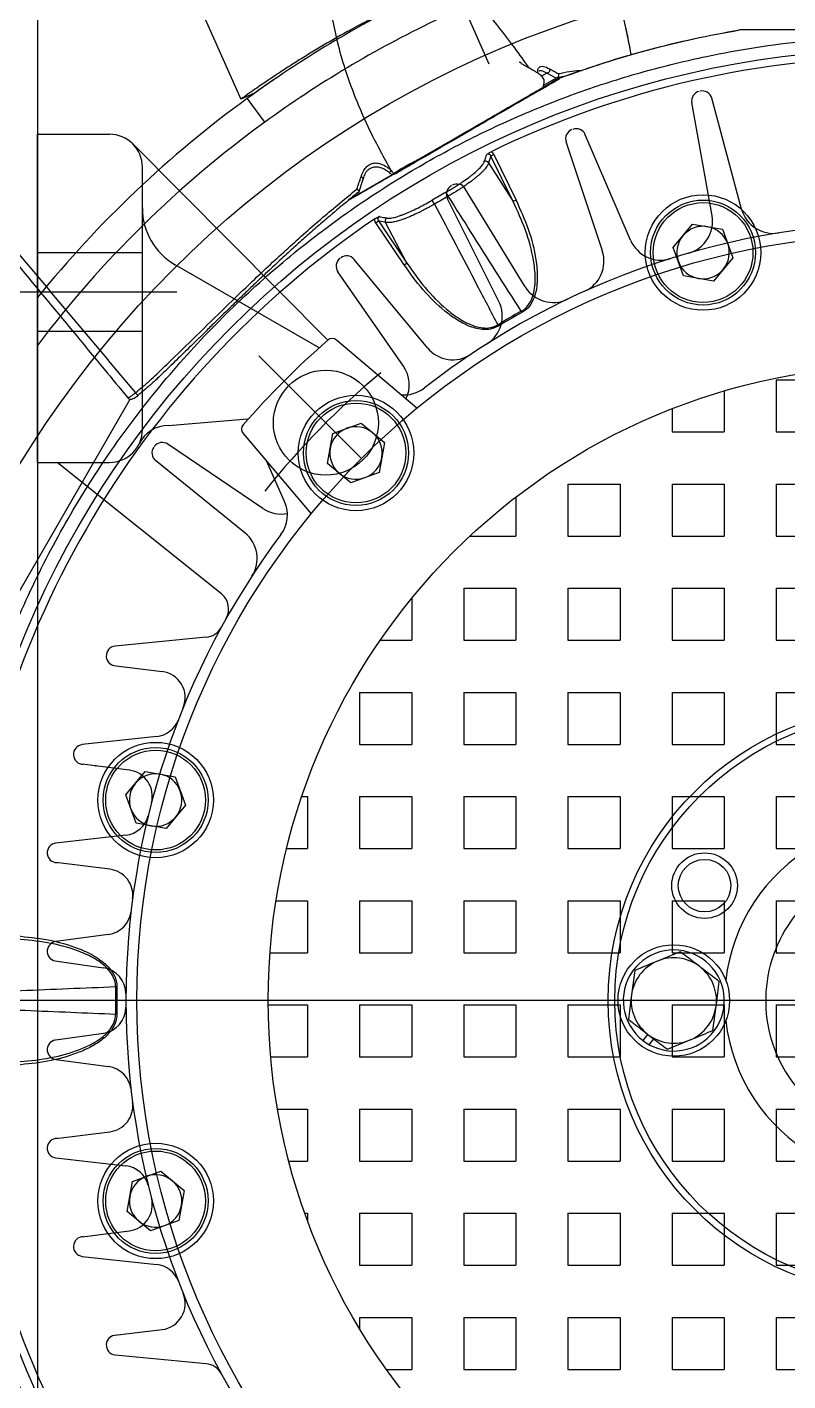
# Model space of a CAD drawing. Header units: millimetres. Extents: x 89978 to 501025, y -351975 to 835730.
# Drawn here: x 272104.1 to 272220.1, y -169599.4 to -169393.1 of the extents above; entities that cross this region are included whole.
import ezdxf

# ---------------------------------------------------------------- set-up
doc = ezdxf.new("R2010")
doc.units = ezdxf.units.MM
doc.header["$LTSCALE"] = 150
doc.linetypes.add('CENTER', pattern=[50.8, 31.75, -6.35, 6.35, -6.35])
doc.linetypes.add('DIVIDEX2', pattern=[63.5, 25.4, -12.7, 0, -12.7, 0, -12.7])
doc.layers.add('------00 Load Bank', color=3, linetype='Continuous')

# ---------------------------------------------------------------- blocks, each defined once
blk = doc.blocks.new('A$C02650c35')
h = blk.add_hatch()
h.set_pattern_fill('SQUARE', color=0, scale=2.5, style=0)
h.set_pattern_definition([(0, (-1352.2724, -53.854), (0, 7.9375), [7.9375, -7.9375]), (90, (-1352.2724, -53.854), (-7.9375, 5e-16), [7.9375, -7.9375])])
h.paths.add_polyline_path([(510, 542.5), (510, 555), (522.5, 555), (522.5, 639.32, 0.414214), (425.68, 542.5)])
h.paths.add_polyline_path([(619.32, 542.5, 0.414214), (522.5, 639.32), (522.5, 555), (535, 555), (535, 542.5)])
h.paths.add_polyline_path([(535, 530), (522.5, 530), (522.5, 445.68, 0.414214), (619.32, 542.5), (535, 542.5)])
h.paths.add_polyline_path([(510, 530), (510, 542.5), (425.68, 542.5, 0.414214), (522.5, 445.68), (522.5, 530)])
at = {"color": 0, "linetype": 'CENTER'}
blk.add_line((522.5, 1085), (522.5, 0), dxfattribs=at)
at = {"color": 0, "linetype": 'Continuous', "lineweight": 25}
for p, q in [((374.6, 563.09), (374.6, 517.5)), ((404.98, 514.92), (409.31, 516.51)), ((409.31, 516.51), (412.86, 513.55)), ((404.18, 510.37), (404.98, 514.92)), ((527.07, 513.46), (523.35, 513.94)), ((412.86, 513.55), (412.07, 509)), ((407.73, 507.41), (404.18, 510.37)), ((529.94, 506.52), (528.5, 509.99)), ((412.07, 509), (407.73, 507.41)), ((515.06, 508.48), (516.5, 505.01)), ((528.61, 502.81), (527.66, 503.55)), ((529.24, 503.77), (528.35, 504.45)), ((517.93, 501.54), (521.65, 501.06)), ((374.54, 500.26), (374.32, 500.22)), ((381.97, 489.57), (381.18, 488.13)), ((381.71, 490.78), (381.92, 489.64)), ((381.91, 490.2), (400.55, 457.93)), ((381.93, 489.64), (381.97, 489.57)), ((381.97, 489.57), (383.13, 487.55)), ((380.82, 487.04), (380.9, 486.91)), ((381.18, 488.13), (381.64, 487.33)), ((393.6, 480.07), (400.55, 483.46)), ((400.76, 483.02), (393.81, 479.63)), ((394.87, 479.28), (400.76, 483.02)), ((400.55, 483.46), (400.76, 483.02)), ((417.66, 484.35), (417.47, 484.24)), ((419.72, 480.78), (419.54, 480.67)), ((393.6, 480.07), (393.81, 479.63)), ((393.81, 479.63), (394.87, 479.28)), ((399.93, 473.13), (399.32, 472.78)), ((401.13, 471.03), (400.53, 470.68)), ((403.71, 462.49), (410.12, 466.81)), ((410.12, 466.81), (403.93, 463.58)), ((410.39, 466.41), (403.99, 462.09)), ((410.39, 466.41), (410.12, 466.81)), ((403.93, 463.58), (403.71, 462.49)), ((403.99, 462.09), (403.71, 462.49)), ((434.51, 459.85), (437.47, 463.4)), ((437.47, 463.4), (442.02, 462.61)), ((442.02, 462.61), (443.61, 458.27)), ((395.73, 461.22), (395.82, 461.06)), ((399.35, 459.49), (397.33, 460.18)), ((436.1, 455.52), (434.51, 459.85)), ((443.61, 458.27), (440.65, 454.72)), ((440.65, 454.72), (436.1, 455.52)), ((384.22, 443.61), (385.16, 441.51)), ((388.66, 445.15), (385.02, 442.5)), ((173.68, 347.35), (385.16, 441.51)), ((487.62, 426.93), (488.42, 431.48)), ((488.42, 431.48), (492.75, 433.07)), ((492.75, 433.07), (496.3, 430.11)), ((548.49, 429.31), (551.45, 432.86)), ((551.45, 432.86), (556, 432.07)), ((556, 432.07), (557.59, 427.73)), ((496.3, 430.11), (495.5, 425.56)), ((550.08, 424.98), (548.49, 429.31)), ((557.59, 427.73), (554.63, 424.18)), ((430.24, 425.92), (430.16, 425.96)), ((491.17, 423.97), (487.62, 426.93)), ((495.5, 425.56), (491.17, 423.97)), ((430.93, 424.58), (470.2, 401.91)), ((554.63, 424.18), (550.08, 424.98)), ((520.44, 422.63), (520.44, 422.42)), ((524.56, 422.63), (524.56, 422.42)), ((370.3, 410.5), (672.07, 410.5)), ((370.3, 410.5), (672.07, 410.5))]:
    blk.add_line(p, q, dxfattribs=at)
at = {"color": 0}
for p, q in [((401.9, 517.83), (385, 513.28)), ((402.91, 513.33), (385.68, 510.23)), ((406.64, 500.92), (390.56, 494)), ((408.28, 496.61), (391.67, 491.09)), ((413.74, 484.85), (398.8, 475.72)), ((415.98, 480.82), (400.32, 472.99)), ((423.05, 469.96), (409.57, 458.8)), ((425.84, 466.29), (411.45, 456.31)), ((432.25, 468.32), (421.85, 456.09)), ((439.89, 459.9), (424.26, 444.26)), ((421.89, 454.75), (391.92, 424.99)), ((423.05, 453.44), (410.39, 431.5)), ((436.09, 441.85), (448.32, 452.25)), ((446.47, 448.18), (440.28, 445.41)), ((447.52, 444.88), (437.72, 430.37)), ((434.86, 430.5), (433.86, 442.55)), ((451.22, 442.14), (440.23, 428.51)), ((460.54, 438.58), (440.5, 413.5)), ((467.15, 436.21), (468.51, 422.35)), ((576.49, 422.35), (577.84, 436.21)), ((471.5, 422.5), (472.36, 429.51)), ((573.51, 422.32), (572.64, 429.51)), ((482.27, 428.69), (483.51, 417.34)), ((561.49, 417.34), (562.73, 428.69)), ((435.5, 426.5), (395.5, 426.5)), ((487.41, 424.53), (486.49, 417.31)), ((497.31, 423.97), (498.51, 413.33)), ((546.49, 413.33), (547.68, 423.97)), ((558.51, 417.31), (557.59, 424.53)), ((390.5, 410.5), (390.5, 421.5)), ((440.5, 410.5), (440.5, 421.5)), ((502.5, 421.54), (501.49, 413.32)), ((512.42, 421.34), (513.51, 413.3)), ((531.48, 413.3), (532.58, 421.34)), ((543.51, 413.32), (542.5, 421.54)), ((516.5, 413.5), (517.5, 420.56)), ((528.51, 413.29), (527.49, 420.56)), ((370.3, 410.5), (674.7, 410.5)), ((370.3, 410.5), (674.7, 410.5)), ((440.5, 410.5), (390.5, 410.5))]:
    blk.add_line(p, q, dxfattribs=at)
at = {"color": 0, "linetype": 'DIVIDEX2', "ltscale": 0.5}
blk.add_line((143.59, 374.84), (379.74, 479.33), dxfattribs=at)
at = {"color": 0, "linetype": 'CENTER', "ltscale": 2}
blk.add_line((414.5, 403.35), (414.5, 431.74), dxfattribs=at)
at = {"color": 0, "ltscale": 3}
for p, q in [((408.5, 410.5), (408.5, 426.5)), ((420.5, 410.5), (420.5, 426.5))]:
    blk.add_line(p, q, dxfattribs=at)
at = {"color": 0}
for centre, radius in [((522.5, 542.5), 441), ((522.5, 542.5), 403), ((522.5, 542.5), 399.8), ((522.5, 542.5), 157.5), ((522.5, 542.5), 116.82), ((522.5, 542.5), 96.82), ((434.46, 454.47), 8)]:
    blk.add_circle(centre, radius, dxfattribs=at)
at = {"color": 0, "linetype": 'CENTER'}
blk.add_circle((522.5, 542.5), 420, dxfattribs=at)
blk.add_circle((522.5, 542.5), 420, dxfattribs=at)
at = {"color": 0, "linetype": 'Continuous', "lineweight": 25}
for centre, radius in [((522.5, 542.5), 145), ((522.5, 542.5), 45), ((522.5, 542.5), 44), ((408.52, 511.96), 8.8), ((408.52, 511.96), 8), ((408.52, 511.96), 7.6), ((505, 512.19), 5), ((505, 512.19), 4), ((522.5, 507.5), 8.5), ((439.06, 459.06), 8.8), ((439.06, 459.06), 8), ((439.06, 459.06), 7.6), ((491.96, 428.52), 8.8), ((491.96, 428.52), 8), ((491.96, 428.52), 7.6), ((553.04, 428.52), 8.8), ((553.04, 428.52), 8), ((553.04, 428.52), 7.6)]:
    blk.add_circle(centre, radius, dxfattribs=at)
for centre, radius, start, end in [((522.5, 542.5), 165.5, 0.0003, 205.5882), ((522.5, 542.5), 143.8, 154.0829, 205.9171), ((522.5, 542.5), 27.25, 156.48, 263.52), ((522.5, 542.5), 27.25, 276.48, 23.52), ((408.52, 511.96), 4, 50.1169, 110.1169), ((408.52, 511.96), 4, 110.1169, 170.1169), ((408.52, 511.96), 4, 350.1169, 50.1169), ((522.5, 507.5), 7.7, 331.0083, 322.5227), ((522.5, 507.5), 6.5, 82.5227, 142.5227), ((522.5, 507.5), 6.5, 22.5227, 82.5227), ((408.52, 511.96), 4, 170.1169, 230.1169), ((408.52, 511.96), 4, 290.1169, 350.1169), ((522.5, 507.5), 6.5, 142.5227, 202.5227), ((522.5, 507.5), 6.5, 322.5227, 22.5227), ((408.52, 511.96), 4, 230.1169, 290.1169), ((522.5, 507.5), 6.5, 202.5227, 262.5227), ((522.5, 507.5), 6.5, 262.5227, 322.5227), ((522.5, 507.5), 7.7, 322.3852, 331.0083), ((522.5, 542.5), 120.1, 209.0166, 210.9834), ((522.5, 542.5), 119.89, 209.0166, 210.9834), ((395.12, 478.82), 0.52, 119.6158, 202.9316), ((522.5, 542.5), 141.54, 209.5083, 210.4917), ((522.5, 542.5), 140.84, 209.5083, 210.4917), ((522.5, 542.5), 165.5, 205.5882, 216.0319), ((522.5, 542.5), 170, 205.8676, 216.0319), ((403.67, 464.03), 0.52, 217.0684, 300.3842), ((439.06, 459.06), 4, 80.1169, 140.1169), ((439.06, 459.06), 4, 20.1169, 80.1169), ((522.5, 542.5), 143.8, 214.0829, 265.9171), ((439.06, 459.06), 4, 140.1169, 200.1169), ((439.06, 459.06), 4, 320.1169, 20.1169), ((522.5, 542.5), 143.8, 274.0829, 325.9171), ((439.06, 459.06), 4, 200.1169, 260.1169), ((439.06, 459.06), 4, 260.1169, 320.1169), ((522.5, 542.5), 165.5, 216.0319, 232.8999), ((522.5, 542.5), 170, 216.0319, 230.9386), ((491.96, 428.52), 4, 110.1169, 170.1169), ((491.96, 428.52), 4, 50.1169, 110.1169), ((491.96, 428.52), 4, 350.1169, 50.1169), ((553.04, 428.52), 4, 80.1169, 140.1169), ((553.04, 428.52), 4, 20.1169, 80.1169), ((491.96, 428.52), 4, 170.1169, 230.1169), ((553.04, 428.52), 4, 140.1169, 200.1169), ((553.04, 428.52), 4, 320.1169, 20.1169), ((491.96, 428.52), 4, 290.1169, 350.1169), ((553.04, 428.52), 4, 200.1169, 260.1169), ((491.96, 428.52), 4, 230.1169, 290.1169), ((553.04, 428.52), 4, 260.1169, 320.1169), ((522.5, 542.5), 119.89, 269.0166, 270.9834), ((522.5, 542.5), 120.1, 269.0166, 270.9834)]:
    blk.add_arc(centre, radius, start, end, dxfattribs=at)
at = {"color": 0}
for centre, radius, start, end in [((522.5, 542.5), 118.5, 141.9766, 218.0234), ((522.5, 542.5), 21, 214.096, 73.3985), ((400.6, 522.66), 5, 285.07, 9.2466), ((385.39, 511.83), 1.5, 105.07, 192.61), ((403.8, 508.41), 5, 16.024, 100.2006), ((385.42, 511.71), 1.5, 192.6606, 280.2006), ((404.67, 505.51), 5, 293.2519, 17.4284), ((409.86, 491.86), 5, 24.2058, 108.3824), ((391.15, 492.63), 1.5, 113.2519, 200.7918), ((391.19, 492.51), 1.5, 200.8424, 288.3824), ((411.13, 489.12), 5, 301.4337, 25.6103), ((418.21, 476.35), 5, 32.3876, 116.5642), ((419.86, 473.81), 5, 309.6155, 33.7921), ((399.58, 474.44), 1.5, 121.4337, 208.9736), ((399.64, 474.33), 1.5, 209.0243, 296.5642), ((425.21, 466.43), 5, 353.77, 38.0233), ((428.69, 462.18), 5, 64.2404, 124.746), ((522.5, 542.5), 124.5, 219.7885, 231.4363), ((410.52, 457.64), 1.5, 129.6155, 217.1554), ((410.6, 457.54), 1.5, 217.2061, 304.746), ((422.61, 455.44), 1, 139.6216, 221.0835), ((522.5, 542.5), 133.5, 221.0742, 228.9263), ((448.51, 443.62), 5, 53.196, 114.0681), ((443.37, 447.68), 5, 325.9791, 10.7396), ((522.5, 542.5), 118.5, 233.1958, 270), ((522.5, 542.5), 118.5, 270, 306.8042), ((455.12, 439), 5, 56.9331, 141.1097), ((435.44, 442.61), 1, 228.9165, 310.3783), ((462.84, 436.65), 3, 60.5944, 139.9999), ((464.17, 435.92), 3, 5.5731, 61.3093), ((580.83, 435.92), 3, 118.6907, 174.4269), ((401.73, 436.5), 10, 269.9999, 330), ((476.33, 429.03), 4, 67.8579, 173.1157), ((478.29, 428.26), 4, 6.2406, 68.8453), ((566.71, 428.26), 4, 111.1547, 173.7594), ((568.67, 429.03), 4, 6.8843, 112.1421), ((439.86, 430.5), 5, 179.9999, 244.1523), ((438.97, 429.53), 1.5, 145.9791, 233.5191), ((439.06, 429.46), 1.5, 233.5697, 321.1097), ((491.38, 424.02), 4, 75.2826, 172.7119), ((493.34, 423.52), 4, 6.4062, 76.2294), ((551.66, 423.52), 4, 103.7706, 173.5938), ((553.62, 424.02), 4, 7.2881, 104.7174), ((395.5, 421.5), 5, 90, 180), ((435.5, 421.5), 5, 0, 90), ((506.47, 421.05), 4, 82.4807, 172.9947), ((538.53, 421.05), 4, 7.0054, 97.5193), ((508.46, 420.81), 4, 7.7186, 83.4186), ((521.47, 420), 4, 89.5168, 172.0126), ((523.53, 420), 4, 7.9874, 90.4833), ((536.54, 420.81), 4, 96.5814, 172.2814), ((470, 422.5), 1.5, 185.5728, 360), ((575, 422.5), 1.5, 180, 354.4272), ((485, 417.5), 1.5, 186.2405, 360), ((560, 417.5), 1.5, 180, 353.7595), ((500, 413.5), 1.5, 186.406, 360), ((515, 413.5), 1.5, 187.7185, 360), ((530, 413.5), 1.5, 180, 352.2815), ((545, 413.5), 1.5, 180, 353.594)]:
    blk.add_arc(centre, radius, start, end, dxfattribs=at)
at = {"color": 0, "linetype": 'Continuous', "lineweight": 25}
for points, knots in [([(375.53, 542.5), (375.57, 539.99), (375.64, 534.97), (376.24, 527.44), (377.21, 519.94), (378.7, 511.75), (380.85, 502.91), (383.83, 493.49), (387.45, 484.25), (391.7, 475.24), (396.94, 465.85), (403.29, 456.25), (410.93, 446.56), (419.44, 437.47), (428.68, 429.14), (438.58, 421.64), (448.99, 415.04), (460.04, 409.27), (471.5, 404.47), (483.3, 400.68), (495.31, 397.89), (507.63, 396.11), (520.05, 395.38), (532.47, 395.7), (544.72, 397.05), (556.95, 399.44), (568.89, 402.86), (580.48, 407.27), (591.61, 412.59), (602.35, 418.9), (612.51, 426.09), (621.98, 434.08), (630.71, 442.79), (638.75, 452.29), (645.96, 462.44), (652.27, 473.13), (657.62, 484.24), (662.07, 495.88), (665.17, 506.67), (667.23, 516.46), (668.52, 525.06), (669.3, 533.76), (669.54, 542.09), (669.34, 550.03), (668.76, 557.56), (667.79, 565.06), (666.16, 574.05), (663.54, 584.43), (659.53, 596.1), (654.52, 607.49), (648.55, 618.41), (641.7, 628.77), (634.06, 638.45), (625.54, 647.54), (616.32, 655.86), (606.44, 663.35), (596.02, 669.96), (584.98, 675.73), (573.51, 680.52), (561.69, 684.33), (549.67, 687.11), (537.34, 688.9), (524.95, 689.62), (512.53, 689.3), (500.28, 687.95), (488.05, 685.56), (476.11, 682.14), (464.5, 677.73), (453.38, 672.4), (442.64, 666.09), (432.49, 658.91), (423.02, 650.92), (414.29, 642.21), (406.25, 632.71), (399.04, 622.55), (392.74, 611.88), (387.39, 600.77), (382.94, 589.14), (379.83, 578.33), (377.77, 568.54), (376.49, 559.94), (375.68, 551.24), (375.58, 545.42), (375.53, 542.5)], [0, 0, 0, 0, 0.008148, 0.016329, 0.024509, 0.032722, 0.04336, 0.054073, 0.064787, 0.075604, 0.086421, 0.0997, 0.112979, 0.126448, 0.140113, 0.153362, 0.166751, 0.18014, 0.193805, 0.207084, 0.220364, 0.233832, 0.247498, 0.260747, 0.274136, 0.287525, 0.30119, 0.314439, 0.327781, 0.341217, 0.354882, 0.368162, 0.381441, 0.39491, 0.408575, 0.421824, 0.435213, 0.448602, 0.462267, 0.471652, 0.481085, 0.490519, 0.500003, 0.508151, 0.516332, 0.524512, 0.532725, 0.546005, 0.559284, 0.572753, 0.586418, 0.599667, 0.613056, 0.626445, 0.64011, 0.653359, 0.666701, 0.680137, 0.693803, 0.707051, 0.720441, 0.73383, 0.747495, 0.760744, 0.774133, 0.787522, 0.801187, 0.814436, 0.827825, 0.841214, 0.85488, 0.868159, 0.881438, 0.894907, 0.908572, 0.921851, 0.93513, 0.948599, 0.962264, 0.971649, 0.981082, 0.990516, 1, 1, 1, 1]), ([(381.91, 490.2), (381.13, 492.41), (379.55, 496.83), (377.58, 503.62), (375.88, 510.51), (375.03, 515.17), (374.6, 517.5)], [0, 0, 0, 0, 0.24861, 0.497769, 0.748603, 1, 1, 1, 1]), ([(519.63, 514.43), (519.07, 513.72), (518.32, 512.73), (517.55, 511.73), (517.34, 511.45)], [0, 0, 0, 0, 0.731366, 1, 1, 1, 1]), ([(523.35, 513.94), (523.26, 513.96), (522, 514.12), (520.77, 514.28), (519.63, 514.43)], [0, 0, 0, 0, 0.070215, 1, 1, 1, 1]), ([(528.5, 509.99), (528.47, 510.07), (527.98, 511.24), (527.51, 512.39), (527.07, 513.46)], [0, 0, 0, 0, 0.0702148, 1, 1, 1, 1]), ([(517.34, 511.45), (517.06, 511.08), (516.48, 510.33), (515.82, 509.47), (515.35, 508.85), (515.15, 508.6), (515.06, 508.48)], [0, 0, 0, 0, 0.3688594, 0.7427384, 0.8713166, 1, 1, 1, 1]), ([(527.66, 503.55), (527.87, 503.82), (528.64, 504.82), (529.39, 505.81), (529.94, 506.52)], [0, 0, 0, 0, 0.268634, 1, 1, 1, 1]), ([(516.5, 505.01), (516.53, 504.93), (517.02, 503.76), (517.49, 502.61), (517.93, 501.54)], [0, 0, 0, 0, 0.070215, 1, 1, 1, 1]), ([(525.37, 500.57), (525.57, 500.82), (526.31, 501.79), (527.08, 502.8), (527.66, 503.55)], [0, 0, 0, 0, 0.2575513, 1, 1, 1, 1]), ([(374.53, 500.26), (367.02, 498.5), (352.02, 494.97), (336.42, 491.28), (328.39, 489.12), (327.8, 488.96)], [0, 0, 0, 0, 0.481211, 0.961441, 1, 1, 1, 1]), ([(374.53, 500.26), (367.02, 498.5), (352.02, 494.97), (336.42, 491.28), (328.39, 489.12), (327.8, 488.96)], [0, 0, 0, 0, 0.481211, 0.961441, 1, 1, 1, 1]), ([(374.52, 500.26), (374.53, 500.27), (374.53, 500.27), (374.54, 500.26), (374.54, 500.26)], [0, 0, 0, 0, 0.761057, 1, 1, 1, 1]), ([(378.39, 501.01), (378.34, 501), (377.77, 500.9), (376.45, 500.65), (375.17, 500.39), (374.53, 500.26)], [0, 0, 0, 0, 0.049764, 0.525006, 1, 1, 1, 1]), ([(378.39, 501.01), (377.99, 500.94), (377.22, 500.8), (375.88, 500.54), (375, 500.36), (374.54, 500.26)], [0, 0, 0, 0, 0.345184, 0.660587, 1, 1, 1, 1]), ([(521.65, 501.06), (521.74, 501.04), (523, 500.88), (524.23, 500.72), (525.37, 500.57)], [0, 0, 0, 0, 0.070215, 1, 1, 1, 1]), ([(381.26, 489.91), (381.02, 491.04), (380.76, 492.29), (380.79, 493.35), (380.79, 493.45)], [0, 0, 0, 0, 0.9063, 1, 1, 1, 1]), ([(380.51, 488.54), (380.63, 488.77), (380.88, 489.23), (381.14, 489.68), (381.26, 489.91)], [0, 0, 0, 0, 0.4997355, 1, 1, 1, 1]), ([(381.26, 489.91), (381.35, 489.93), (381.47, 489.96), (381.61, 489.93), (381.68, 489.91), (381.76, 489.86), (381.83, 489.79), (381.89, 489.71), (381.91, 489.66), (381.92, 489.64)], [0, 0, 0, 0, 0.3399056, 0.4414588, 0.4996331, 0.6198482, 0.7429413, 0.8701083, 1, 1, 1, 1]), ([(394.36, 468.51), (394.35, 468.52), (393.94, 469.23), (393.11, 470.67), (391.61, 473.26), (389.86, 476.29), (388.28, 479.03), (387.1, 481.07), (386.28, 482.49), (385.27, 484.25), (384.14, 486.2), (383.07, 488.05), (382.32, 489.35), (381.98, 489.94), (381.89, 490.1), (381.91, 490.07), (382.05, 489.83), (382.28, 489.43), (382.48, 489.08), (382.55, 488.97)], [0, 0, 0, 0, 0.00057, 0.052682, 0.105297, 0.193249, 0.283741, 0.327639, 0.37154, 0.415761, 0.503387, 0.593553, 0.681491, 0.772009, 0.815872, 0.860042, 0.915785, 0.972161, 1, 1, 1, 1]), ([(382.07, 490.1), (382.06, 490.1), (382.06, 490.11), (382.45, 489.42), (383.18, 488.15), (384.25, 486.29), (385.59, 483.95), (386.93, 481.64), (388.38, 479.13), (389.97, 476.4), (392.14, 472.64), (393.72, 469.92), (394.57, 468.44)], [0, 0, 0, 0, 0.070293, 0.175767, 0.284303, 0.389371, 0.497457, 0.602995, 0.655623, 0.761087, 0.86961, 1, 1, 1, 1]), ([(383.43, 487.57), (383.09, 487.67), (382.49, 487.86), (381.84, 487.58), (381.39, 487.11), (381.06, 486.59), (380.8, 486.13), (380.63, 485.82), (380.45, 485.49), (380.28, 485.18), (380.11, 484.89), (379.88, 484.53), (379.65, 484.17), (379.51, 483.99), (379.53, 484), (379.53, 484.01)], [0, 0, 0, 0, 0.262295, 0.455554, 0.590671, 0.681426, 0.714569, 0.742061, 0.766203, 0.789458, 0.813958, 0.840345, 0.898886, 0.968766, 1, 1, 1, 1]), ([(381.18, 486.77), (381.04, 486.76), (380.68, 486.73), (380.32, 486.92), (380.13, 487.24), (380.13, 487.78), (380.36, 488.24), (380.51, 488.54)], [0, 0, 0, 0, 0.111346, 0.289132, 0.468152, 0.646676, 1, 1, 1, 1]), ([(380.51, 488.54), (380.59, 488.56), (380.7, 488.58), (380.86, 488.56), (380.97, 488.52), (381.05, 488.44), (381.14, 488.31), (381.16, 488.2), (381.18, 488.13)], [0, 0, 0, 0, 0.260789, 0.385023, 0.499995, 0.615046, 0.739437, 1, 1, 1, 1]), ([(381.18, 488.13), (381.03, 487.85), (380.81, 487.44), (380.82, 487.14), (380.82, 487.04)], [0, 0, 0, 0, 0.67661, 1, 1, 1, 1]), ([(396.02, 464.44), (394.06, 463.35), (390.4, 461.31), (385.06, 458.98), (380.31, 457.29), (376.04, 456.12), (372.26, 455.37), (368.98, 454.98), (366.25, 454.92), (364.1, 455.13), (362.57, 455.72), (361.3, 456.83), (360.06, 458.27), (359.25, 460.32), (359.14, 462.58), (359.74, 465.01), (361.01, 467.61), (362.94, 470.36), (365.54, 473.27), (368.8, 476.39), (372.78, 479.75), (376.72, 482.79), (379.38, 484.68), (380.4, 485.4)], [0, 0, 0, 0, 0.080739, 0.151235, 0.213353, 0.268442, 0.318269, 0.361669, 0.398556, 0.428698, 0.452315, 0.472715, 0.51153, 0.548468, 0.58504, 0.622842, 0.663507, 0.708451, 0.759052, 0.815438, 0.879842, 0.953818, 1, 1, 1, 1]), ([(400.55, 483.46), (402.01, 484.12), (404.92, 485.44), (408.92, 486.48), (412.31, 486.79), (414.64, 486.54), (416.41, 485.78), (417.28, 484.99), (417.6, 484.45), (417.66, 484.35)], [0, 0, 0, 0, 0.261245, 0.521763, 0.668252, 0.815539, 0.897444, 0.980126, 1, 1, 1, 1]), ([(417.47, 484.24), (417.42, 484.34), (417.22, 484.67), (416.82, 485.11), (416.04, 485.68), (414.55, 486.28), (412.3, 486.46), (408.98, 486.08), (405.06, 485.01), (402.2, 483.68), (400.76, 483.02)], [0, 0, 0, 0, 0.019153, 0.062659, 0.099499, 0.179674, 0.325921, 0.472812, 0.736059, 1, 1, 1, 1]), ([(417.47, 484.24), (413.42, 481.68), (407.57, 477.97), (401.72, 474.26), (399.93, 473.13)], [0, 0, 0, 0, 0.693115, 1, 1, 1, 1]), ([(419.72, 480.78), (419.9, 480.39), (420.26, 479.61), (420.28, 477.99), (419.76, 476.18), (418.73, 474.29), (416.95, 471.9), (414.23, 469.15), (411.67, 467.32), (410.39, 466.41)], [0, 0, 0, 0, 0.069548, 0.138757, 0.259148, 0.373287, 0.487735, 0.74354, 1, 1, 1, 1]), ([(393.16, 479.65), (393.21, 479.73), (393.33, 479.91), (393.51, 480.01), (393.6, 480.07)], [0, 0, 0, 0, 0.462043, 1, 1, 1, 1]), ([(393.59, 478.98), (393.59, 478.98), (393.55, 479.04), (393.44, 479.17), (393.3, 479.39), (393.2, 479.57), (393.16, 479.65)], [0, 0, 0, 0, 0.005237, 0.322719, 0.719013, 1, 1, 1, 1]), ([(393.81, 479.63), (393.8, 479.63), (393.78, 479.62), (393.74, 479.59), (393.7, 479.57), (393.67, 479.54), (393.64, 479.51), (393.61, 479.48), (393.59, 479.44), (393.57, 479.41), (393.55, 479.36), (393.54, 479.3), (393.53, 479.25), (393.53, 479.2), (393.53, 479.14), (393.55, 479.09), (393.56, 479.05), (393.57, 479.02), (393.59, 478.99), (393.59, 478.98)], [0, 0, 0, 0, 0.054494, 0.109341, 0.165399, 0.221921, 0.274226, 0.326976, 0.381226, 0.436035, 0.486229, 0.588915, 0.641577, 0.692393, 0.796091, 0.849061, 0.886489, 0.961949, 1, 1, 1, 1]), ([(394.64, 478.62), (394.54, 478.66), (394.19, 478.78), (393.84, 478.9), (393.59, 478.98)], [0, 0, 0, 0, 0.290347, 1, 1, 1, 1]), ([(394.87, 479.28), (394.94, 479.25), (395.09, 479.2), (395.34, 479.05), (395.61, 478.86), (395.9, 478.62), (396.2, 478.34), (396.51, 478.02), (396.84, 477.65), (397.17, 477.25), (397.62, 476.68), (398.08, 476.05), (398.55, 475.36), (399.02, 474.65), (399.48, 473.9), (399.81, 473.32), (399.93, 473.13)], [0, 0, 0, 0, 0.062962, 0.126347, 0.191059, 0.25623, 0.317963, 0.380098, 0.443505, 0.507356, 0.567862, 0.69082, 0.753422, 0.813994, 0.937204, 1, 1, 1, 1]), ([(401.13, 471.03), (405.25, 473.19), (411.39, 476.4), (417.52, 479.62), (419.54, 480.67)], [0, 0, 0, 0, 0.6712208, 1, 1, 1, 1]), ([(410.12, 466.81), (411.39, 467.7), (413.93, 469.49), (416.64, 472.16), (418.43, 474.47), (419.48, 476.28), (420.03, 478.01), (420.05, 479.56), (419.71, 480.3), (419.54, 480.67)], [0, 0, 0, 0, 0.259237, 0.517851, 0.632444, 0.746728, 0.865547, 0.932898, 1, 1, 1, 1]), ([(399.32, 472.78), (399.22, 472.96), (399.01, 473.32), (398.69, 473.85), (398.37, 474.38), (398.04, 474.88), (397.61, 475.53), (397.18, 476.13), (396.77, 476.67), (396.35, 477.18), (395.96, 477.62), (395.59, 477.98), (395.33, 478.21), (395.09, 478.39), (394.85, 478.54), (394.71, 478.59), (394.64, 478.62)], [0, 0, 0, 0, 0.0605601, 0.1215498, 0.1838839, 0.246677, 0.3071886, 0.4301916, 0.4928094, 0.5545473, 0.6800139, 0.7438739, 0.8068118, 0.8701711, 0.9348565, 1, 1, 1, 1]), ([(367.74, 472.15), (368.13, 471.27), (368.91, 469.51), (370.19, 466.77), (371.56, 463.97), (373.04, 461.1), (374.8, 457.83), (376.51, 454.82), (378.15, 452.08), (379.43, 450.01), (380.77, 447.91), (382.17, 445.8), (383.63, 443.66), (384.65, 442.23), (385.16, 441.51)], [0, 0, 0, 0, 0.09594, 0.191903, 0.287866, 0.384015, 0.480164, 0.609768, 0.674639, 0.73951, 0.804594, 0.869678, 0.934839, 1, 1, 1, 1]), ([(403.25, 463.71), (403.26, 463.79), (403.28, 463.93), (403.28, 464.21), (403.24, 464.52), (403.17, 464.88), (403.06, 465.27), (402.93, 465.69), (402.77, 466.14), (402.58, 466.63), (402.3, 467.3), (401.97, 468.01), (401.61, 468.72), (401.26, 469.39), (400.91, 470.03), (400.63, 470.52), (400.53, 470.68)], [0, 0, 0, 0, 0.064082, 0.12861, 0.194542, 0.260958, 0.325111, 0.389714, 0.455749, 0.522285, 0.585839, 0.715215, 0.781218, 0.835163, 0.944502, 1, 1, 1, 1]), ([(401.13, 471.03), (401.23, 470.87), (401.43, 470.53), (401.71, 470.01), (401.99, 469.5), (402.37, 468.76), (402.83, 467.8), (403.2, 466.92), (403.44, 466.3), (403.62, 465.77), (403.77, 465.28), (403.89, 464.72), (403.96, 464.33), (403.97, 463.99), (403.96, 463.77), (403.94, 463.64), (403.93, 463.58)], [0, 0, 0, 0, 0.0541036, 0.10867, 0.1635477, 0.218899, 0.3490782, 0.4776722, 0.5299293, 0.5824359, 0.6890367, 0.7389415, 0.8438115, 0.8967509, 0.9482604, 1, 1, 1, 1]), ([(394.44, 468.36), (394.41, 468.41), (394.39, 468.46), (394.36, 468.51), (394.36, 468.51)], [0, 0, 0, 0, 0.99964, 1, 1, 1, 1]), ([(396.02, 464.44), (396.1, 464.51), (396.24, 464.62), (396.4, 464.71), (396.45, 464.77), (396.45, 464.79), (396.45, 464.81), (396.44, 464.85), (396.39, 464.91), (396.28, 465.07), (395.92, 465.65), (395.24, 466.79), (394.68, 467.87), (394.36, 468.51)], [0, 0, 0, 0, 0.068571, 0.109362, 0.113504, 0.117198, 0.121159, 0.126092, 0.139044, 0.171949, 0.24634, 0.557434, 1, 1, 1, 1]), ([(394.57, 468.44), (394.55, 468.43), (394.53, 468.41), (394.48, 468.39), (394.46, 468.37), (394.45, 468.37), (394.44, 468.36)], [0, 0, 0, 0, 0.447132, 0.642867, 0.838602, 1, 1, 1, 1]), ([(396.67, 464.57), (396.67, 464.57), (396.65, 464.61), (396.59, 464.7), (396.39, 465.06), (395.93, 465.88), (395.23, 467.04), (394.69, 467.96), (394.44, 468.36)], [0, 0, 0, 0, 0.000014, 0.027847, 0.077877, 0.276594, 0.677195, 1, 1, 1, 1]), ([(394.57, 468.44), (394.82, 468.03), (395.36, 467.12), (396.01, 465.93), (396.53, 465.13), (396.65, 464.73), (396.7, 464.64), (396.72, 464.6)], [0, 0, 0, 0, 0.322505, 0.723491, 0.924689, 0.974891, 1, 1, 1, 1]), ([(396.96, 459.84), (396.52, 460.01), (395.86, 460.26), (395.22, 460.89), (394.9, 461.5), (394.84, 462.23), (395.05, 463.01), (395.45, 463.76), (395.83, 464.21), (396.02, 464.44)], [0, 0, 0, 0, 0.2467991, 0.3721204, 0.4979225, 0.623252, 0.7489658, 0.874706, 1, 1, 1, 1]), ([(396.37, 464.15), (396.34, 464.18), (396.28, 464.23), (396.18, 464.32), (396.09, 464.39), (396.04, 464.42), (396.02, 464.44)], [0, 0, 0, 0, 0.247953, 0.499999, 0.75231, 1, 1, 1, 1]), ([(396.67, 464.57), (396.63, 464.5), (396.54, 464.35), (396.43, 464.22), (396.37, 464.15)], [0, 0, 0, 0, 0.474086, 1, 1, 1, 1]), ([(400.39, 458.14), (400.26, 458.36), (399.53, 459.62), (398.48, 461.44), (397.35, 463.39), (396.9, 464.18), (396.67, 464.57)], [0, 0, 0, 0, 0.113776, 0.650449, 0.824957, 1, 1, 1, 1]), ([(396.72, 464.6), (397.17, 463.82), (398.29, 461.88), (399.62, 459.58), (400.4, 458.22), (400.61, 457.86)], [0, 0, 0, 0, 0.33162, 0.826668, 1, 1, 1, 1]), ([(396.37, 464.15), (396.2, 463.94), (395.88, 463.52), (395.56, 462.83), (395.46, 462.13), (395.54, 461.57), (395.69, 461.31), (395.73, 461.22)], [0, 0, 0, 0, 0.236469, 0.464989, 0.684448, 0.898167, 1, 1, 1, 1]), ([(403.04, 462.62), (403.05, 462.68), (403.12, 463.05), (403.19, 463.41), (403.25, 463.71)], [0, 0, 0, 0, 0.1727811, 1, 1, 1, 1]), ([(403.4, 461.92), (403.39, 461.93), (403.35, 461.99), (403.31, 462.06), (403.26, 462.14), (403.23, 462.2), (403.19, 462.27), (403.16, 462.34), (403.13, 462.41), (403.1, 462.47), (403.08, 462.52), (403.06, 462.57), (403.04, 462.6), (403.04, 462.62), (403.04, 462.62)], [0, 0, 0, 0, 0.069212, 0.209771, 0.281171, 0.37862, 0.476858, 0.577142, 0.677956, 0.756908, 0.835992, 0.915357, 0.994777, 1, 1, 1, 1]), ([(403.04, 462.62), (403.04, 462.61), (403.06, 462.59), (403.08, 462.56), (403.11, 462.53), (403.15, 462.49), (403.19, 462.46), (403.24, 462.43), (403.29, 462.41), (403.34, 462.4), (403.39, 462.39), (403.44, 462.39), (403.48, 462.39), (403.52, 462.4), (403.56, 462.41), (403.6, 462.42), (403.64, 462.44), (403.68, 462.46), (403.7, 462.48), (403.71, 462.49)], [0, 0, 0, 0, 0.037445, 0.112889, 0.150939, 0.201822, 0.305462, 0.358423, 0.408632, 0.511306, 0.563965, 0.616207, 0.668955, 0.723261, 0.778079, 0.832488, 0.887335, 0.943467, 1, 1, 1, 1]), ([(397.33, 460.18), (397.02, 460.27), (396.57, 460.41), (396.05, 460.72), (395.87, 460.97), (395.78, 461.09)], [0, 0, 0, 0, 0.515023, 0.760045, 1, 1, 1, 1]), ([(397.33, 460.18), (397.33, 460.18), (397.31, 460.19), (397.28, 460.19), (397.24, 460.18), (397.18, 460.15), (397.08, 460.05), (397.01, 459.93), (396.96, 459.84)], [0, 0, 0, 0, 0.0419084, 0.1361676, 0.2303621, 0.3283968, 0.5406618, 1, 1, 1, 1]), ([(403.99, 462.09), (403.89, 462.03), (403.71, 461.93), (403.5, 461.92), (403.4, 461.92)], [0, 0, 0, 0, 0.537957, 1, 1, 1, 1]), ([(398.87, 459.19), (398.55, 459.3), (397.91, 459.52), (397.28, 459.73), (396.96, 459.84)], [0, 0, 0, 0, 0.499828, 1, 1, 1, 1]), ([(399.44, 459.3), (399.42, 459.34), (399.38, 459.41), (399.32, 459.49), (399.26, 459.53), (399.21, 459.53), (399.17, 459.52), (399.12, 459.49), (399.01, 459.4), (398.93, 459.28), (398.87, 459.18)], [0, 0, 0, 0, 0.135828, 0.265412, 0.386223, 0.443735, 0.500875, 0.570623, 0.675657, 1, 1, 1, 1]), ([(429.88, 425.46), (429.56, 425.84), (428.92, 426.62), (427.49, 428.25), (424.84, 430.99), (421.15, 434.78), (416.9, 439.12), (412.41, 443.76), (407.78, 448.74), (403.08, 454.04), (400.27, 457.47), (398.87, 459.18)], [0, 0, 0, 0, 0.031208, 0.0639483, 0.1281356, 0.2535308, 0.3791096, 0.5034815, 0.6688717, 0.8348483, 1, 1, 1, 1]), ([(399.44, 459.3), (399.85, 458.8), (400.69, 457.76), (402.05, 456.12), (403.55, 454.35), (405.12, 452.55), (406.45, 451.04), (407.51, 449.86), (408.34, 448.94), (409.24, 447.96), (410.19, 446.93), (411.21, 445.84), (412.28, 444.69), (413.32, 443.59), (414.44, 442.43), (415.77, 441.05), (417.34, 439.43), (418.95, 437.78), (420.37, 436.34), (421.6, 435.08), (422.73, 433.93), (423.82, 432.82), (424.91, 431.7), (425.9, 430.67), (426.77, 429.78), (427.51, 429.01), (428.15, 428.32), (428.72, 427.68), (429.22, 427.1), (429.69, 426.53), (430, 426.15), (430.16, 425.96)], [0, 0, 0, 0, 0.049094, 0.102093, 0.159038, 0.21996, 0.27448, 0.301995, 0.33101, 0.361541, 0.393603, 0.427211, 0.462382, 0.499132, 0.527423, 0.568929, 0.623911, 0.672564, 0.714497, 0.749584, 0.781124, 0.812494, 0.843715, 0.874803, 0.897512, 0.917804, 0.937796, 0.953294, 0.968781, 0.984376, 1, 1, 1, 1]), ([(381.96, 446.86), (382.21, 446.5), (382.93, 445.42), (383.71, 444.34), (384.22, 443.61)], [0, 0, 0, 0, 0.332696, 1, 1, 1, 1]), ([(226.54, 280.9), (234.37, 285.49), (250.31, 294.84), (274.21, 309.15), (298.09, 324.05), (321.53, 339.54), (344.22, 355.78), (366.18, 372.68), (387.61, 390.01), (408.79, 407.67), (422.84, 419.53), (429.88, 425.46)], [0.0040453, 0.0040453, 0.0040453, 0.0040453, 0.1120904, 0.224186, 0.3362006, 0.4480891, 0.5598872, 0.6697434, 0.7797254, 0.8898282, 1, 1, 1, 1]), ([(429.88, 425.46), (429.95, 425.51), (430.06, 425.6), (430.18, 425.72), (430.24, 425.81), (430.26, 425.87), (430.26, 425.91), (430.24, 425.92), (430.24, 425.92)], [0, 0, 0, 0, 0.3490478, 0.5128378, 0.6623133, 0.8118269, 0.9756937, 1, 1, 1, 1]), ([(430.53, 424.28), (430.57, 424.27), (430.68, 424.23), (430.64, 424.39), (430.5, 424.63), (430.34, 424.87), (430.13, 425.15), (429.96, 425.35), (429.88, 425.46)], [0, 0, 0, 0, 0.135434, 0.420815, 0.56492, 0.709342, 0.854637, 1, 1, 1, 1]), ([(430.62, 424.26), (430.69, 424.32), (430.85, 424.48), (430.89, 424.72), (430.84, 424.99), (430.72, 425.25), (430.52, 425.57), (430.34, 425.8), (430.24, 425.92)], [0, 0, 0, 0, 0.1550506, 0.3701279, 0.5015778, 0.6504888, 0.8178673, 1, 1, 1, 1]), ([(226.72, 280.7), (229.61, 282.4), (235.78, 286), (244.85, 291.32), (253.55, 296.45), (261.15, 300.96), (267.63, 304.84), (275.42, 309.54), (284.94, 315.37), (297.36, 323.14), (310.61, 331.69), (324.58, 341.09), (338.91, 351.19), (353.77, 362.2), (366.05, 371.68), (375.37, 379.04), (381.36, 383.82), (386.8, 388.21), (391.4, 391.94), (395.48, 395.27), (399.5, 398.56), (404, 402.26), (409.1, 406.46), (414.65, 411.05), (420.44, 415.84), (425.79, 420.26), (429.18, 423.07), (430.62, 424.26)], [0.004054, 0.004054, 0.004054, 0.004054, 0.044055, 0.0892389, 0.1294144, 0.1645669, 0.1946506, 0.2196261, 0.2731864, 0.3280385, 0.3947317, 0.4616638, 0.5294155, 0.6044734, 0.683072, 0.7151603, 0.7467466, 0.7747501, 0.7989803, 0.8176563, 0.837837, 0.8611081, 0.8874794, 0.916906, 0.9473172, 0.9775846, 1, 1, 1, 1]), ([(512.66, 407.37), (512.81, 408.96), (513.12, 412.15), (514.23, 416.12), (515.65, 419.22), (517.03, 421.11), (518.58, 422.26), (519.69, 422.62), (520.32, 422.63), (520.44, 422.63)], [0, 0, 0, 0, 0.2612454, 0.5217632, 0.6682522, 0.8155387, 0.8974444, 0.9801263, 1, 1, 1, 1]), ([(520.44, 422.42), (520.32, 422.42), (519.95, 422.41), (519.36, 422.28), (518.48, 421.89), (517.22, 420.9), (515.93, 419.04), (514.6, 415.98), (513.57, 412.05), (513.28, 408.91), (513.14, 407.33)], [0, 0, 0, 0, 0.019153, 0.0626587, 0.0994986, 0.1796744, 0.3259207, 0.4728115, 0.736059, 1, 1, 1, 1]), ([(520.44, 422.42), (520.63, 417.62), (520.92, 410.7), (521.2, 403.78), (521.29, 401.66)], [0, 0, 0, 0, 0.693115, 1, 1, 1, 1]), ([(523.71, 401.66), (523.9, 406.31), (524.19, 413.22), (524.47, 420.14), (524.56, 422.42)], [0, 0, 0, 0, 0.671221, 1, 1, 1, 1]), ([(524.56, 422.63), (524.99, 422.59), (525.84, 422.51), (527.26, 421.72), (528.57, 420.36), (529.69, 418.53), (530.86, 415.79), (531.89, 412.06), (532.19, 408.93), (532.34, 407.37)], [0, 0, 0, 0, 0.069548, 0.138757, 0.259148, 0.373287, 0.487735, 0.74354, 1, 1, 1, 1]), ([(531.86, 407.33), (531.72, 408.88), (531.44, 411.97), (530.49, 415.65), (529.39, 418.36), (528.34, 420.17), (527.11, 421.52), (525.78, 422.3), (524.97, 422.38), (524.56, 422.42)], [0, 0, 0, 0, 0.259237, 0.517851, 0.632444, 0.746728, 0.865547, 0.932898, 1, 1, 1, 1])]:
    blk.add_open_spline(points, degree=3, knots=knots, dxfattribs=at)
for points in [[(381.91, 490.2), (380.26, 494.63), (377.4, 503.62), (375.39, 512.84), (374.6, 517.5)], [(396.67, 464.57), (396.68, 464.58), (396.7, 464.59), (396.71, 464.6), (396.72, 464.6)]]:
    blk.add_open_spline(points, degree=3, dxfattribs=at)
at = {"color": 0, "linetype": 'ByBlock'}
blk.add_point((486.75, 419.43), dxfattribs=at)

msp = doc.modelspace()

# ---------------------------------------------------------------- block references
at = {"layer": '------00 Load Bank', "rotation": 270}
msp.add_blockref('A$C02650c35', (271695.16, -169018.93), dxfattribs=at)

doc.saveas('drawing.dxf')
